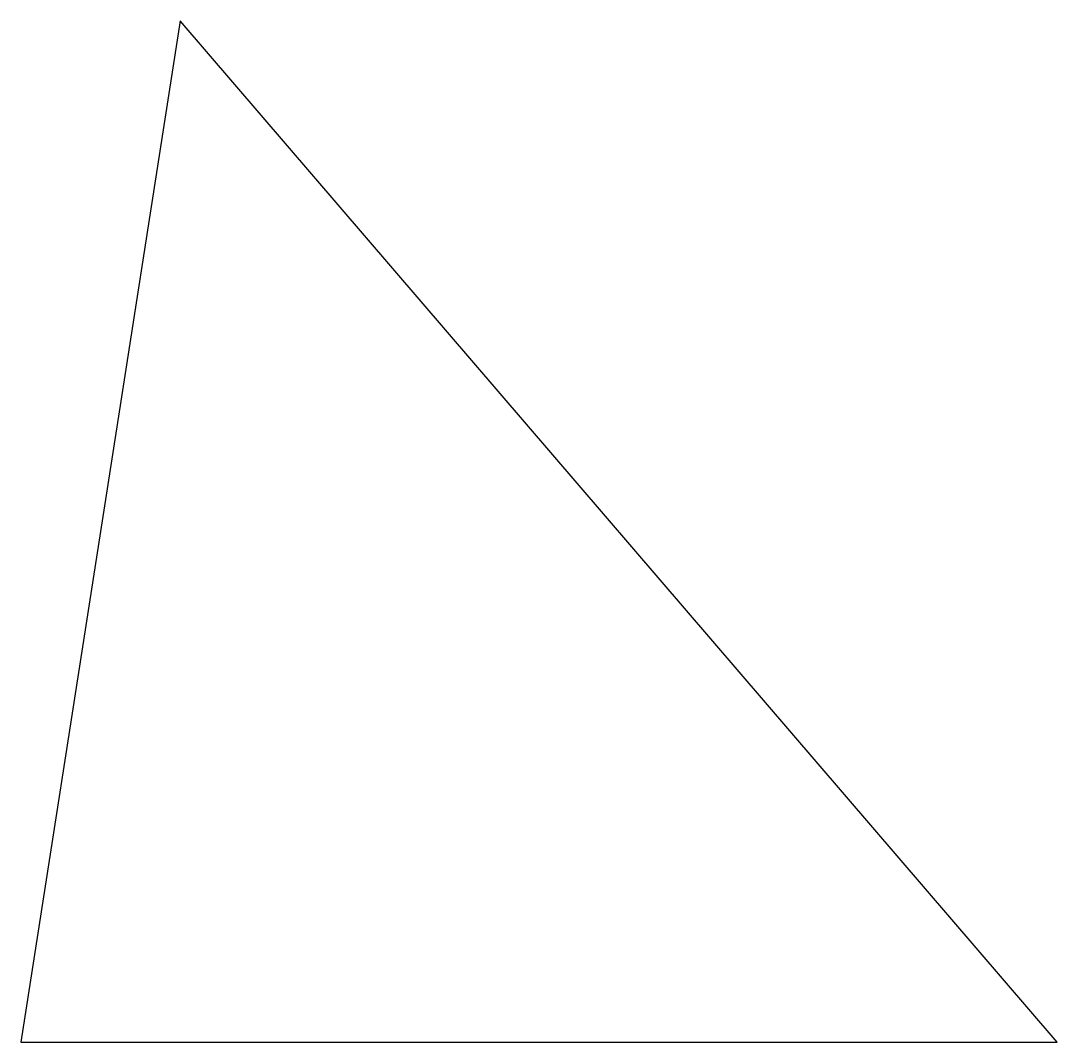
# Model space of a CAD drawing. Header units: inches. Extents: x 24.18 to 30.46, y 18.39 to 24.58.
import ezdxf

# ---------------------------------------------------------------- set-up
doc = ezdxf.new("R2010")
doc.units = ezdxf.units.IN
doc.header["$MEASUREMENT"] = 0

msp = doc.modelspace()

# ---------------------------------------------------------------- linework, layer by layer
msp.add_lwpolyline([(25.1415, 24.5825), (24.1752, 18.3912), (30.4563, 18.3912), (25.1415, 24.5825)])

doc.saveas('drawing.dxf')
